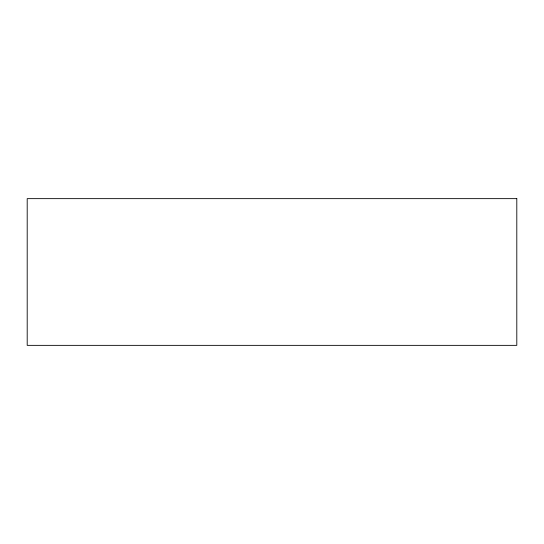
<?xml version="1.0" encoding="UTF-8"?>
<svg xmlns="http://www.w3.org/2000/svg" width="544" height="544" viewBox="0 0 544 544"><rect width="100%" height="100%" fill="white"/><g stroke="black" fill="none" stroke-linecap="round" stroke-linejoin="round"><path stroke-width="0.82" d="M516.8 198.642L27.2 198.642L27.2 345.358L516.8 345.358L516.8 198.642"/></g></svg>
